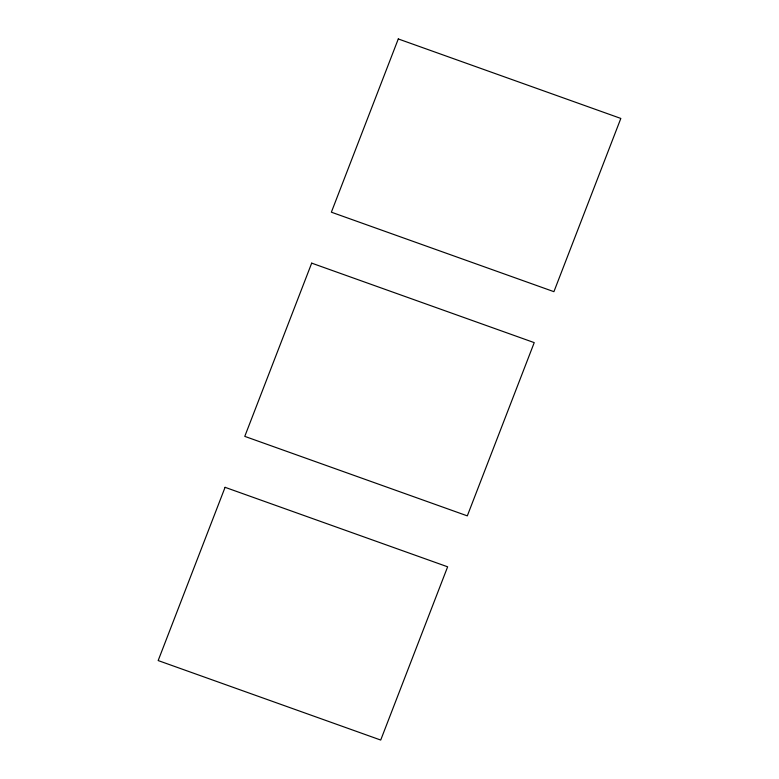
<?xml version="1.0" encoding="UTF-8"?>
<svg xmlns="http://www.w3.org/2000/svg" width="779" height="779" viewBox="0 0 779 779"><rect width="100%" height="100%" fill="white"/><g stroke="black" fill="none" stroke-linecap="round" stroke-linejoin="round"><path stroke-width="1.17" d="M225.082 487.323L158.166 660.563L380.717 740.05L447.633 566.81L225.082 487.323M311.688 263.136L244.772 436.376L467.312 515.864L534.228 342.624L311.688 263.136M398.283 38.95L331.367 212.19L553.918 291.677L620.834 118.437L398.283 38.95"/></g></svg>
